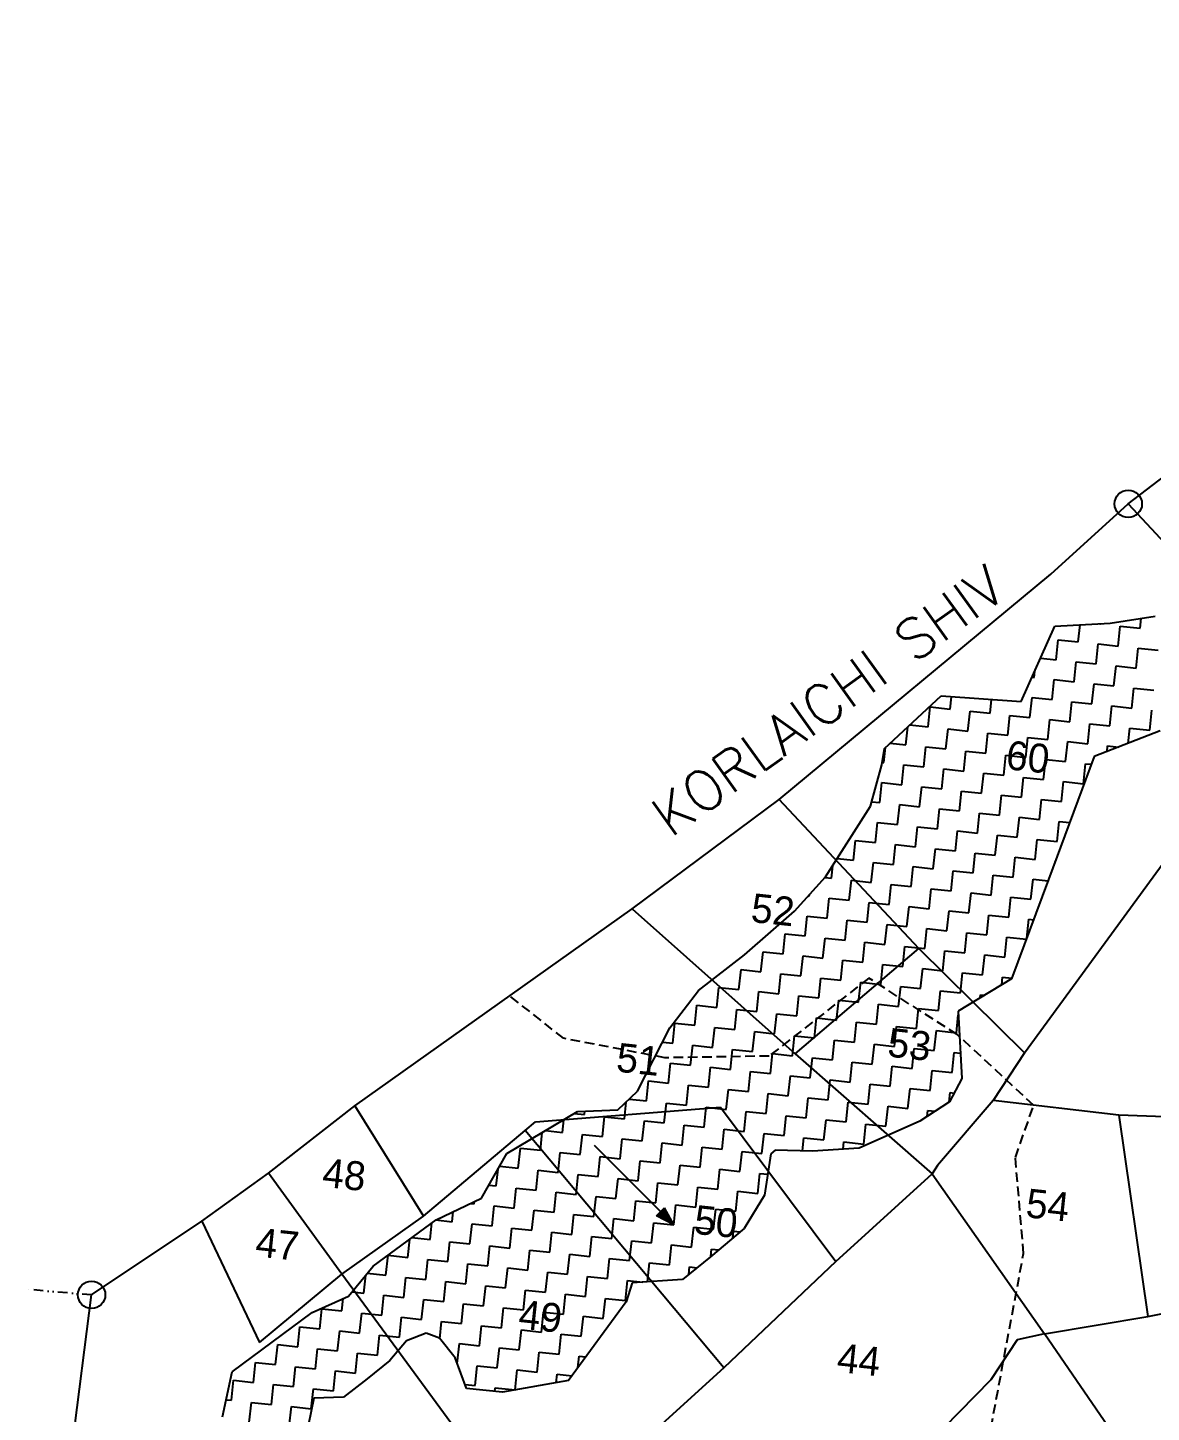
# Model space of a CAD drawing. Header units: metres. Extents: x 280481 to 282563, y 2046849 to 2049468.
# Drawn here: x 280884 to 281472, y 2048737 to 2049461 of the extents above; entities that cross this region are included whole.
import ezdxf
from ezdxf.enums import TextEntityAlignment as Align

# ---------------------------------------------------------------- set-up
doc = ezdxf.new("R2010")
doc.units = ezdxf.units.M
doc.linetypes.add('DASHED', pattern=[0.75, 0.5, -0.25])
doc.linetypes.add('DIVIDE', pattern=[1.25, 0.5, -0.25, 0, -0.25, 0, -0.25])
for name, color, linetype in [('LINE_FOOTPATH', 1, 'DASHED'), ('POLY_HATCH', 12, 'Continuous'), ('POLY_PARCEL', 6, 'Continuous'), ('TEXT_MAPOUT', 7, 'Continuous'), ('TEXT_PARCEL', 7, 'Continuous'), ('V_BOUND_LINE', 7, 'Continuous'), ('V_DIVIDE_LINE', 7, 'DIVIDE')]:
    doc.layers.add(name, color=color, linetype=linetype)
doc.styles.get("Standard").update_dxf_attribs({"font": 'simplex.shx'})
doc.styles.add('TEXT_MAP', font='')
doc.styles.get('TEXT_MAP').set_extended_font_data('Kruti Dev 050')

msp = doc.modelspace()

# ---------------------------------------------------------------- hatches: boundary and pattern name
h = msp.add_hatch(color=256)
h.paths.add_polyline_path([(281214.84, 2048842.33), (281212.73, 2048840.22), (281221.72, 2048835.43)])
h.paths.add_polyline_path([(281221.72, 2048835.43), (281216.95, 2048844.43), (281214.84, 2048842.33)])

# ---------------------------------------------------------------- linework, layer by layer
for p, q in [((281221.72, 2048835.43), (281180.26, 2048876.97)), ((281212.73, 2048840.22), (281216.95, 2048844.43)), ((281221.72, 2048835.43), (281212.73, 2048840.22)), ((281221.72, 2048835.43), (281216.95, 2048844.43))]:
    msp.add_line(p, q)
for centre in [(281459.49, 2049212.37), (280917.25, 2048798.85)]:
    msp.add_circle(centre, 7.15)
at = {"layer": 'LINE_FOOTPATH', "ltscale": 10}
for p, q in [((281323.8, 2048964.48), (281271.66, 2048923.72)), ((281370.06, 2048934.92), (281323.8, 2048964.48)), ((281164.1, 2048933.01), (281135.94, 2048955.19)), ((281409.97, 2048897.97), (281370.06, 2048934.92)), ((281217.04, 2048922.8), (281164.1, 2048933.01)), ((281271.66, 2048923.72), (281217.04, 2048922.8)), ((281400.43, 2048870.68), (281409.97, 2048897.97)), ((281404.7, 2048820.58), (281400.43, 2048870.68)), ((281384.93, 2048714.76), (281404.7, 2048820.58))]:
    msp.add_line(p, q, dxfattribs=at)
at = {"layer": 'POLY_HATCH'}
for p, q in [((281450.07, 2049149.95), (281473.6, 2049153.64)), ((281403.45, 2049109.09), (281421.1, 2049148.38)), ((281421.1, 2049148.38), (281450.07, 2049149.95)), ((281331.92, 2049084.51), (281361.58, 2049111.97)), ((281361.58, 2049111.97), (281403.45, 2049109.09)), ((281476.14, 2049093.66), (281441.59, 2049080.26)), ((281330.5, 2049075.92), (281331.92, 2049084.51)), ((281441.59, 2049080.26), (281417.83, 2049015.94)), ((281324.63, 2049054.44), (281330.5, 2049075.92)), ((281301.17, 2049017.33), (281324.63, 2049054.44)), ((281284.88, 2048999.51), (281301.17, 2049017.33)), ((281417.83, 2049015.94), (281398.45, 2048964.01)), ((281258.8, 2048976.56), (281284.88, 2048999.51)), ((281234.72, 2048958.02), (281258.8, 2048976.56)), ((281398.45, 2048964.01), (281370.43, 2048947.15)), ((281219.72, 2048938.45), (281234.72, 2048958.02)), ((281370.43, 2048947.15), (281372.37, 2048911.99)), ((281202.84, 2048905.28), (281219.72, 2048938.45)), ((281192.56, 2048895.57), (281202.84, 2048905.28)), ((281372.37, 2048911.99), (281365.95, 2048899.82)), ((281365.95, 2048899.82), (281350.47, 2048889.63)), ((281134.5, 2048872.76), (281171.38, 2048894.72)), ((281171.38, 2048894.72), (281192.56, 2048895.57)), ((281350.47, 2048889.63), (281318.63, 2048875.51)), ((281121.24, 2048849.48), (281134.5, 2048872.76)), ((281272.55, 2048872.66), (281269.22, 2048850.91)), ((281274.8, 2048874.48), (281272.55, 2048872.66)), ((281294.29, 2048873.96), (281274.8, 2048874.48)), ((281318.63, 2048875.51), (281294.29, 2048873.96)), ((281097.4, 2048838.12), (281121.24, 2048849.48)), ((281269.22, 2048850.91), (281258.64, 2048833.52)), ((281064.49, 2048813.83), (281097.4, 2048838.12)), ((281258.64, 2048833.52), (281240.96, 2048818.75)), ((281240.96, 2048818.75), (281226.34, 2048806.93)), ((281051.53, 2048798.24), (281064.49, 2048813.83)), ((281199.91, 2048805.09), (281196.81, 2048795.14)), ((281226.34, 2048806.93), (281199.91, 2048805.09)), ((281032.59, 2048789.72), (281051.53, 2048798.24)), ((280990.73, 2048758.67), (281032.59, 2048789.72)), ((281196.81, 2048795.14), (281166.75, 2048754.1)), ((281082.02, 2048774.87), (281073.2, 2048764.49)), ((281092.22, 2048778.93), (281082.02, 2048774.87)), ((281099.13, 2048776.15), (281092.22, 2048778.93)), ((281107.32, 2048766.03), (281099.13, 2048776.15)), ((281073.2, 2048764.49), (281061.39, 2048754.94)), ((281113.34, 2048749.97), (281107.32, 2048766.03)), ((280985.67, 2048735.04), (280990.73, 2048758.67)), ((281061.39, 2048754.94), (281049.07, 2048745.44)), ((281166.75, 2048754.1), (281132.16, 2048747.98)), ((281132.16, 2048747.98), (281113.34, 2048749.97)), ((281033.41, 2048744.83), (281029.12, 2048723.69)), ((281049.07, 2048745.44), (281033.41, 2048744.83))]:
    msp.add_line(p, q, dxfattribs=at)
at = {"layer": 'POLY_HATCH', "linetype": 'Continuous'}
for p, q in [((281465.74, 2049147.41), (281466.28, 2049152.49)), ((281433.33, 2049140.28), (281434.26, 2049149.1)), ((281444.52, 2049149.65), (281444.86, 2049149.61)), ((281444.86, 2049149.61), (281444.87, 2049149.67)), ((281454.2, 2049138.07), (281455.3, 2049148.51)), ((281455.3, 2049148.51), (281465.74, 2049147.41)), ((281421.79, 2049130.94), (281422.89, 2049141.38)), ((281422.89, 2049141.38), (281433.33, 2049140.28)), ((281442.66, 2049128.74), (281443.76, 2049139.18)), ((281443.76, 2049139.18), (281454.2, 2049138.07)), ((281463.54, 2049126.53), (281464.64, 2049136.97)), ((281464.64, 2049136.97), (281475.08, 2049135.87)), ((281413.65, 2049131.8), (281421.79, 2049130.94)), ((281431.12, 2049119.4), (281432.22, 2049129.84)), ((281432.22, 2049129.84), (281442.66, 2049128.74)), ((281410.25, 2049121.61), (281410.61, 2049125.02)), ((281452, 2049117.2), (281453.1, 2049127.64)), ((281453.1, 2049127.64), (281463.54, 2049126.53)), ((281409.13, 2049121.72), (281410.25, 2049121.61)), ((281419.58, 2049110.07), (281420.68, 2049120.5)), ((281420.68, 2049120.5), (281431.12, 2049119.4)), ((281440.46, 2049107.86), (281441.56, 2049118.3)), ((281441.56, 2049118.3), (281452, 2049117.2)), ((281461.33, 2049105.66), (281462.44, 2049116.1)), ((281462.44, 2049116.1), (281472.87, 2049114.99)), ((281366.29, 2049105.14), (281366.97, 2049111.59)), ((281387.17, 2049102.93), (281387.93, 2049110.15)), ((281408.04, 2049100.73), (281409.14, 2049111.17)), ((281409.14, 2049111.17), (281419.58, 2049110.07)), ((281428.92, 2049098.53), (281430.02, 2049108.96)), ((281430.02, 2049108.96), (281440.46, 2049107.86)), ((281354.75, 2049095.8), (281355.85, 2049106.24)), ((281355.85, 2049106.24), (281366.29, 2049105.14)), ((281375.63, 2049093.6), (281376.73, 2049104.04)), ((281376.73, 2049104.04), (281387.17, 2049102.93)), ((281396.5, 2049091.39), (281397.6, 2049101.83)), ((281397.6, 2049101.83), (281408.04, 2049100.73)), ((281449.79, 2049096.32), (281450.9, 2049106.76)), ((281450.9, 2049106.76), (281461.33, 2049105.66)), ((281470.67, 2049094.12), (281471.77, 2049104.56)), ((281343.21, 2049086.47), (281344.21, 2049095.88)), ((281345.2, 2049096.81), (281354.75, 2049095.8)), ((281364.09, 2049084.26), (281365.19, 2049094.7)), ((281365.19, 2049094.7), (281375.63, 2049093.6)), ((281417.38, 2049089.19), (281418.48, 2049099.63)), ((281418.48, 2049099.63), (281428.92, 2049098.53)), ((281438.25, 2049086.99), (281439.36, 2049097.42)), ((281439.36, 2049097.42), (281449.79, 2049096.32)), ((281459.38, 2049087.16), (281460.23, 2049095.22)), ((281460.23, 2049095.22), (281470.67, 2049094.12)), ((281334.97, 2049087.34), (281343.21, 2049086.47)), ((281384.96, 2049082.06), (281386.06, 2049092.5)), ((281386.06, 2049092.5), (281396.5, 2049091.39)), ((281405.84, 2049079.85), (281406.94, 2049090.29)), ((281406.94, 2049090.29), (281417.38, 2049089.19)), ((281426.71, 2049077.65), (281427.82, 2049088.09)), ((281427.82, 2049088.09), (281438.25, 2049086.99)), ((281331.67, 2049077.13), (281332.51, 2049085.06)), ((281352.55, 2049074.93), (281353.65, 2049085.36)), ((281353.65, 2049085.36), (281364.09, 2049084.26)), ((281373.42, 2049072.72), (281374.52, 2049083.16)), ((281374.52, 2049083.16), (281384.96, 2049082.06)), ((281394.3, 2049070.52), (281395.4, 2049080.96)), ((281395.4, 2049080.96), (281405.84, 2049079.85)), ((281415.17, 2049068.31), (281416.28, 2049078.75)), ((281416.28, 2049078.75), (281426.71, 2049077.65)), ((281448.38, 2049082.9), (281448.69, 2049085.88)), ((281448.69, 2049085.88), (281454.5, 2049085.27)), ((281330.72, 2049077.23), (281331.67, 2049077.13)), ((281341.01, 2049065.59), (281342.11, 2049076.03)), ((281342.11, 2049076.03), (281352.55, 2049074.93)), ((281361.88, 2049063.39), (281362.98, 2049073.82)), ((281362.98, 2049073.82), (281373.42, 2049072.72)), ((281382.76, 2049061.18), (281383.86, 2049071.62)), ((281383.86, 2049071.62), (281394.3, 2049070.52)), ((281436.05, 2049066.11), (281437.15, 2049076.55)), ((281437.15, 2049076.55), (281440.1, 2049076.24)), ((281329.47, 2049056.25), (281330.57, 2049066.69)), ((281330.57, 2049066.69), (281341.01, 2049065.59)), ((281350.34, 2049054.05), (281351.44, 2049064.49)), ((281351.44, 2049064.49), (281361.88, 2049063.39)), ((281403.63, 2049058.98), (281404.74, 2049069.42)), ((281404.74, 2049069.42), (281415.17, 2049068.31)), ((281424.51, 2049056.77), (281425.61, 2049067.21)), ((281425.61, 2049067.21), (281436.05, 2049066.11)), ((281371.22, 2049051.85), (281372.32, 2049062.28)), ((281372.32, 2049062.28), (281382.76, 2049061.18)), ((281392.09, 2049049.64), (281393.2, 2049060.08)), ((281393.2, 2049060.08), (281403.63, 2049058.98)), ((281412.97, 2049047.44), (281414.07, 2049057.88)), ((281414.07, 2049057.88), (281424.51, 2049056.77)), ((281325.25, 2049056.7), (281329.47, 2049056.25)), ((281338.8, 2049044.71), (281339.91, 2049055.15)), ((281339.91, 2049055.15), (281350.34, 2049054.05)), ((281359.68, 2049042.51), (281360.78, 2049052.95)), ((281360.78, 2049052.95), (281371.22, 2049051.85)), ((281380.55, 2049040.31), (281381.66, 2049050.74)), ((281381.66, 2049050.74), (281392.09, 2049049.64)), ((281327.26, 2049035.38), (281328.37, 2049045.82)), ((281328.37, 2049045.82), (281338.8, 2049044.71)), ((281348.14, 2049033.17), (281349.24, 2049043.61)), ((281349.24, 2049043.61), (281359.68, 2049042.51)), ((281401.43, 2049038.1), (281402.53, 2049048.54)), ((281402.53, 2049048.54), (281412.97, 2049047.44)), ((281422.31, 2049035.9), (281423.41, 2049046.34)), ((281423.41, 2049046.34), (281428.84, 2049045.76)), ((281315.72, 2049026.04), (281316.83, 2049036.48)), ((281316.83, 2049036.48), (281327.26, 2049035.38)), ((281369.02, 2049030.97), (281370.12, 2049041.41)), ((281370.12, 2049041.41), (281380.55, 2049040.31)), ((281389.89, 2049028.77), (281390.99, 2049039.2)), ((281390.99, 2049039.2), (281401.43, 2049038.1)), ((281410.77, 2049026.56), (281411.87, 2049037)), ((281411.87, 2049037), (281422.31, 2049035.9)), ((281336.6, 2049023.84), (281337.7, 2049034.28)), ((281337.7, 2049034.28), (281348.14, 2049033.17)), ((281357.48, 2049021.63), (281358.58, 2049032.07)), ((281358.58, 2049032.07), (281369.02, 2049030.97)), ((281378.35, 2049019.43), (281379.45, 2049029.87)), ((281379.45, 2049029.87), (281389.89, 2049028.77)), ((281304.18, 2049016.71), (281304.87, 2049023.18)), ((281307.24, 2049026.94), (281315.72, 2049026.04)), ((281325.06, 2049014.5), (281326.16, 2049024.94)), ((281326.16, 2049024.94), (281336.6, 2049023.84)), ((281345.94, 2049012.3), (281347.04, 2049022.74)), ((281347.04, 2049022.74), (281357.48, 2049021.63)), ((281399.23, 2049017.23), (281400.33, 2049027.66)), ((281400.33, 2049027.66), (281410.77, 2049026.56)), ((281421.15, 2049024.94), (281421.2, 2049025.46)), ((281421.2, 2049025.46), (281421.34, 2049025.45)), ((281300.91, 2049017.05), (281304.18, 2049016.71)), ((281313.52, 2049005.17), (281314.62, 2049015.6)), ((281314.62, 2049015.6), (281325.06, 2049014.5)), ((281366.81, 2049010.09), (281367.91, 2049020.53)), ((281367.91, 2049020.53), (281378.35, 2049019.43)), ((281387.69, 2049007.89), (281388.79, 2049018.33)), ((281388.79, 2049018.33), (281399.23, 2049017.23)), ((281408.56, 2049005.69), (281409.66, 2049016.12)), ((281409.66, 2049016.12), (281417.58, 2049015.29)), ((281292.12, 2049007.43), (281292.64, 2049007.37)), ((281292.64, 2049007.37), (281292.72, 2049008.09)), ((281334.4, 2049002.96), (281335.5, 2049013.4)), ((281335.5, 2049013.4), (281345.94, 2049012.3)), ((281355.27, 2049000.76), (281356.37, 2049011.2)), ((281356.37, 2049011.2), (281366.81, 2049010.09)), ((281376.15, 2048998.55), (281377.25, 2049008.99)), ((281377.25, 2049008.99), (281387.69, 2049007.89)), ((281397.02, 2048996.35), (281398.13, 2049006.79)), ((281398.13, 2049006.79), (281408.56, 2049005.69)), ((281301.98, 2048995.83), (281303.08, 2049006.27)), ((281303.08, 2049006.27), (281313.52, 2049005.17)), ((281322.86, 2048993.63), (281323.96, 2049004.06)), ((281323.96, 2049004.06), (281334.4, 2049002.96)), ((281343.73, 2048991.42), (281344.83, 2049001.86)), ((281344.83, 2049001.86), (281355.27, 2049000.76)), ((281364.61, 2048989.22), (281365.71, 2048999.66)), ((281365.71, 2048999.66), (281376.15, 2048998.55)), ((281290.44, 2048986.49), (281291.54, 2048996.93)), ((281291.54, 2048996.93), (281301.98, 2048995.83)), ((281311.32, 2048984.29), (281312.42, 2048994.73)), ((281312.42, 2048994.73), (281322.86, 2048993.63)), ((281332.19, 2048982.09), (281333.29, 2048992.52)), ((281333.29, 2048992.52), (281343.73, 2048991.42)), ((281385.48, 2048987.01), (281386.59, 2048997.45)), ((281386.59, 2048997.45), (281397.02, 2048996.35)), ((281406.42, 2048985.35), (281407.46, 2048995.25)), ((281407.46, 2048995.25), (281410.01, 2048994.98)), ((281278.9, 2048977.16), (281280, 2048987.6)), ((281280, 2048987.6), (281290.44, 2048986.49)), ((281299.78, 2048974.95), (281300.88, 2048985.39)), ((281300.88, 2048985.39), (281311.32, 2048984.29)), ((281353.07, 2048979.88), (281354.17, 2048990.32)), ((281354.17, 2048990.32), (281364.61, 2048989.22)), ((281373.94, 2048977.68), (281375.05, 2048988.12)), ((281375.05, 2048988.12), (281385.48, 2048987.01)), ((281394.82, 2048975.48), (281395.92, 2048985.91)), ((281395.92, 2048985.91), (281406.22, 2048984.83)), ((281267.36, 2048967.82), (281268.46, 2048978.26)), ((281268.46, 2048978.26), (281278.9, 2048977.16)), ((281320.65, 2048972.75), (281321.75, 2048983.19)), ((281321.75, 2048983.19), (281332.19, 2048982.09)), ((281341.53, 2048970.55), (281342.63, 2048980.98)), ((281342.63, 2048980.98), (281353.07, 2048979.88)), ((281362.4, 2048968.34), (281363.51, 2048978.78)), ((281363.51, 2048978.78), (281373.94, 2048977.68)), ((281288.24, 2048965.62), (281289.34, 2048976.06)), ((281289.34, 2048976.06), (281299.78, 2048974.95)), ((281309.11, 2048963.41), (281310.21, 2048973.85)), ((281310.21, 2048973.85), (281320.65, 2048972.75)), ((281329.99, 2048961.21), (281331.09, 2048971.65)), ((281331.09, 2048971.65), (281341.53, 2048970.55)), ((281383.28, 2048966.14), (281384.38, 2048976.58)), ((281384.38, 2048976.58), (281394.82, 2048975.48)), ((281255.82, 2048958.49), (281256.92, 2048968.92)), ((281256.92, 2048968.92), (281267.36, 2048967.82)), ((281276.7, 2048956.28), (281277.8, 2048966.72)), ((281277.8, 2048966.72), (281288.24, 2048965.62)), ((281297.57, 2048954.08), (281298.67, 2048964.52)), ((281298.67, 2048964.52), (281309.11, 2048963.41)), ((281350.86, 2048959.01), (281351.97, 2048969.44)), ((281351.97, 2048969.44), (281362.4, 2048968.34)), ((281371.74, 2048956.8), (281372.84, 2048967.24)), ((281372.84, 2048967.24), (281383.28, 2048966.14)), ((281393.28, 2048960.9), (281393.72, 2048965.04)), ((281393.72, 2048965.04), (281398.64, 2048964.52)), ((281244.28, 2048949.15), (281245.38, 2048959.59)), ((281245.38, 2048959.59), (281255.82, 2048958.49)), ((281265.16, 2048946.95), (281266.26, 2048957.38)), ((281266.26, 2048957.38), (281276.7, 2048956.28)), ((281318.45, 2048951.87), (281319.55, 2048962.31)), ((281319.55, 2048962.31), (281329.99, 2048961.21)), ((281339.32, 2048949.67), (281340.43, 2048960.11)), ((281340.43, 2048960.11), (281350.86, 2048959.01)), ((281360.2, 2048947.47), (281361.3, 2048957.9)), ((281361.3, 2048957.9), (281371.74, 2048956.8)), ((281382.01, 2048954.12), (281382.18, 2048955.7)), ((281382.18, 2048955.7), (281384.27, 2048955.48)), ((281232.74, 2048939.81), (281233.84, 2048950.25)), ((281233.84, 2048950.25), (281244.28, 2048949.15)), ((281286.03, 2048944.74), (281287.14, 2048955.18)), ((281287.14, 2048955.18), (281297.57, 2048954.08)), ((281306.91, 2048942.54), (281308.01, 2048952.98)), ((281308.01, 2048952.98), (281318.45, 2048951.87)), ((281327.78, 2048940.33), (281328.89, 2048950.77)), ((281328.89, 2048950.77), (281339.32, 2048949.67)), ((281348.66, 2048938.13), (281349.76, 2048948.57)), ((281349.76, 2048948.57), (281360.2, 2048947.47)), ((281253.62, 2048937.61), (281254.72, 2048948.05)), ((281254.72, 2048948.05), (281265.16, 2048946.95)), ((281274.49, 2048935.41), (281275.6, 2048945.84)), ((281275.6, 2048945.84), (281286.03, 2048944.74)), ((281295.37, 2048933.2), (281296.47, 2048943.64)), ((281296.47, 2048943.64), (281306.91, 2048942.54)), ((281316.25, 2048931), (281317.35, 2048941.44)), ((281317.35, 2048941.44), (281327.78, 2048940.33)), ((281369.54, 2048935.93), (281370.53, 2048945.33)), ((281221.2, 2048930.48), (281222.3, 2048940.92)), ((281222.3, 2048940.92), (281232.74, 2048939.81)), ((281242.08, 2048928.27), (281243.18, 2048938.71)), ((281243.18, 2048938.71), (281253.62, 2048937.61)), ((281262.95, 2048926.07), (281264.06, 2048936.51)), ((281264.06, 2048936.51), (281274.49, 2048935.41)), ((281283.83, 2048923.87), (281284.93, 2048934.3)), ((281284.93, 2048934.3), (281295.37, 2048933.2)), ((281337.12, 2048928.79), (281338.22, 2048939.23)), ((281338.22, 2048939.23), (281348.66, 2048938.13)), ((281358, 2048926.59), (281359.1, 2048937.03)), ((281359.1, 2048937.03), (281369.54, 2048935.93)), ((281215.94, 2048931.03), (281221.2, 2048930.48)), ((281230.54, 2048918.94), (281231.64, 2048929.38)), ((281231.64, 2048929.38), (281242.08, 2048928.27)), ((281251.41, 2048916.73), (281252.52, 2048927.17)), ((281252.52, 2048927.17), (281262.95, 2048926.07)), ((281304.71, 2048921.66), (281305.81, 2048932.1)), ((281305.81, 2048932.1), (281316.25, 2048931)), ((281325.58, 2048919.46), (281326.68, 2048929.9)), ((281326.68, 2048929.9), (281337.12, 2048928.79)), ((281346.46, 2048917.26), (281347.56, 2048927.69)), ((281347.56, 2048927.69), (281358, 2048926.59)), ((281219, 2048909.6), (281220.1, 2048920.04)), ((281220.1, 2048920.04), (281230.54, 2048918.94)), ((281272.29, 2048914.53), (281273.39, 2048924.97)), ((281273.39, 2048924.97), (281283.83, 2048923.87)), ((281293.17, 2048912.33), (281294.27, 2048922.76)), ((281294.27, 2048922.76), (281304.71, 2048921.66)), ((281314.04, 2048910.12), (281315.14, 2048920.56)), ((281315.14, 2048920.56), (281325.58, 2048919.46)), ((281367.33, 2048915.05), (281368.43, 2048925.49)), ((281368.43, 2048925.49), (281371.65, 2048925.15)), ((281239.87, 2048907.4), (281240.98, 2048917.84)), ((281240.98, 2048917.84), (281251.41, 2048916.73)), ((281260.75, 2048905.19), (281261.85, 2048915.63)), ((281261.85, 2048915.63), (281272.29, 2048914.53)), ((281281.63, 2048902.99), (281282.73, 2048913.43)), ((281282.73, 2048913.43), (281293.17, 2048912.33)), ((281334.92, 2048907.92), (281336.02, 2048918.36)), ((281336.02, 2048918.36), (281346.46, 2048917.26)), ((281355.79, 2048905.72), (281356.89, 2048916.15)), ((281356.89, 2048916.15), (281367.33, 2048915.05)), ((281207.46, 2048900.27), (281208.56, 2048910.7)), ((281208.56, 2048910.7), (281219, 2048909.6)), ((281228.33, 2048898.06), (281229.44, 2048908.5)), ((281229.44, 2048908.5), (281239.87, 2048907.4)), ((281249.21, 2048895.86), (281250.31, 2048906.3)), ((281250.31, 2048906.3), (281260.75, 2048905.19)), ((281302.5, 2048900.79), (281303.6, 2048911.22)), ((281303.6, 2048911.22), (281314.04, 2048910.12)), ((281323.38, 2048898.58), (281324.48, 2048909.02)), ((281324.48, 2048909.02), (281334.92, 2048907.92)), ((281344.25, 2048896.38), (281345.36, 2048906.82)), ((281345.36, 2048906.82), (281355.79, 2048905.72)), ((281195.92, 2048890.93), (281196.83, 2048899.61)), ((281198.53, 2048901.21), (281207.46, 2048900.27)), ((281216.79, 2048888.73), (281217.9, 2048899.16)), ((281217.9, 2048899.16), (281228.33, 2048898.06)), ((281270.09, 2048893.65), (281271.19, 2048904.09)), ((281271.19, 2048904.09), (281281.63, 2048902.99)), ((281290.96, 2048891.45), (281292.06, 2048901.89)), ((281292.06, 2048901.89), (281302.5, 2048900.79)), ((281311.84, 2048889.25), (281312.94, 2048899.68)), ((281312.94, 2048899.68), (281323.38, 2048898.58)), ((281365.71, 2048899.66), (281366.23, 2048904.61)), ((281366.23, 2048904.61), (281368.36, 2048904.39)), ((281169.67, 2048893.7), (281175.04, 2048893.13)), ((281175.04, 2048893.13), (281175.23, 2048894.87)), ((281184.38, 2048881.59), (281185.48, 2048892.03)), ((281185.48, 2048892.03), (281195.92, 2048890.93)), ((281237.67, 2048886.52), (281238.77, 2048896.96)), ((281238.77, 2048896.96), (281249.21, 2048895.86)), ((281258.55, 2048884.32), (281259.65, 2048894.76)), ((281259.65, 2048894.76), (281270.09, 2048893.65)), ((281279.42, 2048882.11), (281280.52, 2048892.55)), ((281280.52, 2048892.55), (281290.96, 2048891.45)), ((281332.71, 2048887.04), (281333.82, 2048897.48)), ((281333.82, 2048897.48), (281344.25, 2048896.38)), ((281354.37, 2048892.19), (281354.69, 2048895.28)), ((281354.69, 2048895.28), (281358.45, 2048894.88)), ((281151.96, 2048874.46), (281152.94, 2048883.74)), ((281154.61, 2048884.74), (281163.5, 2048883.8)), ((281163.5, 2048883.8), (281164.21, 2048890.45)), ((281205.26, 2048879.39), (281206.36, 2048889.83)), ((281206.36, 2048889.83), (281216.79, 2048888.73)), ((281226.13, 2048877.19), (281227.23, 2048887.62)), ((281227.23, 2048887.62), (281237.67, 2048886.52)), ((281247.01, 2048874.98), (281248.11, 2048885.42)), ((281248.11, 2048885.42), (281258.55, 2048884.32)), ((281300.3, 2048879.91), (281301.4, 2048890.35)), ((281301.4, 2048890.35), (281311.84, 2048889.25)), ((281321.17, 2048877.71), (281322.28, 2048888.15)), ((281322.28, 2048888.15), (281332.71, 2048887.04)), ((281172.84, 2048872.26), (281173.94, 2048882.7)), ((281173.94, 2048882.7), (281184.38, 2048881.59)), ((281193.72, 2048870.05), (281194.82, 2048880.49)), ((281194.82, 2048880.49), (281205.26, 2048879.39)), ((281214.59, 2048867.85), (281215.69, 2048878.29)), ((281215.69, 2048878.29), (281226.13, 2048877.19)), ((281235.47, 2048865.65), (281236.57, 2048876.08)), ((281236.57, 2048876.08), (281247.01, 2048874.98)), ((281267.88, 2048872.78), (281268.98, 2048883.22)), ((281268.98, 2048883.22), (281279.42, 2048882.11)), ((281289.13, 2048874.1), (281289.86, 2048881.01)), ((281289.86, 2048881.01), (281300.3, 2048879.91)), ((281310.33, 2048874.98), (281310.74, 2048878.81)), ((281310.74, 2048878.81), (281321.17, 2048877.71)), ((281140.42, 2048865.13), (281141.53, 2048875.56)), ((281141.53, 2048875.56), (281151.96, 2048874.46)), ((281161.3, 2048862.92), (281162.4, 2048873.36)), ((281162.4, 2048873.36), (281172.84, 2048872.26)), ((281182.18, 2048860.72), (281183.28, 2048871.16)), ((281183.28, 2048871.16), (281193.72, 2048870.05)), ((281203.05, 2048858.51), (281204.15, 2048868.95)), ((281204.15, 2048868.95), (281214.59, 2048867.85)), ((281256.34, 2048863.44), (281257.44, 2048873.88)), ((281257.44, 2048873.88), (281267.88, 2048872.78)), ((281128.88, 2048855.79), (281129.81, 2048864.53)), ((281130.73, 2048866.15), (281140.42, 2048865.13)), ((281149.76, 2048853.59), (281150.86, 2048864.02)), ((281150.86, 2048864.02), (281161.3, 2048862.92)), ((281170.64, 2048851.38), (281171.74, 2048861.82)), ((281171.74, 2048861.82), (281182.18, 2048860.72)), ((281223.93, 2048856.31), (281225.03, 2048866.75)), ((281225.03, 2048866.75), (281235.47, 2048865.65)), ((281244.8, 2048854.11), (281245.9, 2048864.54)), ((281245.9, 2048864.54), (281256.34, 2048863.44)), ((281265.68, 2048851.9), (281266.78, 2048862.34)), ((281266.78, 2048862.34), (281270.9, 2048861.91)), ((281125.06, 2048856.19), (281128.88, 2048855.79)), ((281138.22, 2048844.25), (281139.32, 2048854.69)), ((281139.32, 2048854.69), (281149.76, 2048853.59)), ((281191.51, 2048849.18), (281192.61, 2048859.62)), ((281192.61, 2048859.62), (281203.05, 2048858.51)), ((281212.39, 2048846.97), (281213.49, 2048857.41)), ((281213.49, 2048857.41), (281223.93, 2048856.31)), ((281233.26, 2048844.77), (281234.37, 2048855.21)), ((281234.37, 2048855.21), (281244.8, 2048854.11)), ((281117.34, 2048846.45), (281117.48, 2048847.69)), ((281159.1, 2048842.05), (281160.2, 2048852.48)), ((281160.2, 2048852.48), (281170.64, 2048851.38)), ((281179.97, 2048839.84), (281181.07, 2048850.28)), ((281181.07, 2048850.28), (281191.51, 2048849.18)), ((281200.85, 2048837.64), (281201.95, 2048848.08)), ((281201.95, 2048848.08), (281212.39, 2048846.97)), ((281254.14, 2048842.57), (281255.24, 2048853)), ((281255.24, 2048853), (281265.68, 2048851.9)), ((281105.8, 2048837.12), (281106.36, 2048842.39)), ((281115.33, 2048846.67), (281117.34, 2048846.45)), ((281126.68, 2048834.91), (281127.78, 2048845.35)), ((281127.78, 2048845.35), (281138.22, 2048844.25)), ((281147.56, 2048832.71), (281148.66, 2048843.15)), ((281148.66, 2048843.15), (281159.1, 2048842.05)), ((281168.43, 2048830.51), (281169.53, 2048840.94)), ((281169.53, 2048840.94), (281179.97, 2048839.84)), ((281221.72, 2048835.43), (281222.83, 2048845.87)), ((281222.83, 2048845.87), (281233.26, 2048844.77)), ((281242.6, 2048833.23), (281243.7, 2048843.67)), ((281243.7, 2048843.67), (281254.14, 2048842.57)), ((281094.26, 2048827.78), (281095.18, 2048836.48)), ((281097.27, 2048838.02), (281105.8, 2048837.12)), ((281115.14, 2048825.58), (281116.24, 2048836.02)), ((281116.24, 2048836.02), (281126.68, 2048834.91)), ((281136.02, 2048823.37), (281137.12, 2048833.81)), ((281137.12, 2048833.81), (281147.56, 2048832.71)), ((281189.31, 2048828.3), (281190.41, 2048838.74)), ((281190.41, 2048838.74), (281200.85, 2048837.64)), ((281210.18, 2048826.1), (281211.29, 2048836.54)), ((281211.29, 2048836.54), (281221.72, 2048835.43)), ((281231.06, 2048823.89), (281232.16, 2048834.33)), ((281232.16, 2048834.33), (281242.6, 2048833.23)), ((281082.73, 2048818.44), (281083.74, 2048828.04)), ((281084.75, 2048828.78), (281094.26, 2048827.78)), ((281103.6, 2048816.24), (281104.7, 2048826.68)), ((281104.7, 2048826.68), (281115.14, 2048825.58)), ((281156.89, 2048821.17), (281157.99, 2048831.61)), ((281157.99, 2048831.61), (281168.43, 2048830.51)), ((281177.77, 2048818.97), (281178.87, 2048829.4)), ((281178.87, 2048829.4), (281189.31, 2048828.3)), ((281198.64, 2048816.76), (281199.75, 2048827.2)), ((281199.75, 2048827.2), (281210.18, 2048826.1)), ((281252.66, 2048828.52), (281253.04, 2048832.13)), ((281253.04, 2048832.13), (281256.54, 2048831.76)), ((281071.19, 2048809.11), (281072.29, 2048819.55)), ((281072.29, 2048819.55), (281082.73, 2048818.44)), ((281124.48, 2048814.04), (281125.58, 2048824.48)), ((281125.58, 2048824.48), (281136.02, 2048823.37)), ((281145.35, 2048811.83), (281146.45, 2048822.27)), ((281146.45, 2048822.27), (281156.89, 2048821.17)), ((281166.23, 2048809.63), (281167.33, 2048820.07)), ((281167.33, 2048820.07), (281177.77, 2048818.97)), ((281219.52, 2048814.56), (281220.62, 2048825)), ((281220.62, 2048825), (281231.06, 2048823.89)), ((281241.08, 2048818.85), (281241.5, 2048822.79)), ((281241.5, 2048822.79), (281245.32, 2048822.39)), ((281092.06, 2048806.91), (281093.16, 2048817.34)), ((281093.16, 2048817.34), (281103.6, 2048816.24)), ((281112.94, 2048804.7), (281114.04, 2048815.14)), ((281114.04, 2048815.14), (281124.48, 2048814.04)), ((281133.81, 2048802.5), (281134.91, 2048812.94)), ((281134.91, 2048812.94), (281145.35, 2048811.83)), ((281187.1, 2048807.43), (281188.21, 2048817.86)), ((281188.21, 2048817.86), (281198.64, 2048816.76)), ((281208.03, 2048805.66), (281209.08, 2048815.66)), ((281209.08, 2048815.66), (281219.52, 2048814.56)), ((281229.54, 2048809.52), (281229.96, 2048813.46)), ((281229.96, 2048813.46), (281233.9, 2048813.04)), ((281059.65, 2048799.77), (281060.64, 2048809.2)), ((281061.42, 2048810.14), (281071.19, 2048809.11)), ((281080.52, 2048797.57), (281081.62, 2048808.01)), ((281081.62, 2048808.01), (281092.06, 2048806.91)), ((281101.4, 2048795.37), (281102.5, 2048805.8)), ((281102.5, 2048805.8), (281112.94, 2048804.7)), ((281154.69, 2048800.29), (281155.79, 2048810.73)), ((281155.79, 2048810.73), (281166.23, 2048809.63)), ((281175.56, 2048798.09), (281176.67, 2048808.53)), ((281176.67, 2048808.53), (281187.1, 2048807.43)), ((281196.44, 2048795.89), (281197.54, 2048806.32)), ((281197.54, 2048806.32), (281205.52, 2048805.48)), ((281048.11, 2048790.44), (281048.8, 2048797.01)), ((281053.36, 2048800.44), (281059.65, 2048799.77)), ((281068.98, 2048788.23), (281070.08, 2048798.67)), ((281070.08, 2048798.67), (281080.52, 2048797.57)), ((281089.86, 2048786.03), (281090.96, 2048796.47)), ((281090.96, 2048796.47), (281101.4, 2048795.37)), ((281122.27, 2048793.16), (281123.37, 2048803.6)), ((281123.37, 2048803.6), (281133.81, 2048802.5)), ((281143.15, 2048790.96), (281144.25, 2048801.4)), ((281144.25, 2048801.4), (281154.69, 2048800.29)), ((281164.02, 2048788.75), (281165.13, 2048799.19)), ((281165.13, 2048799.19), (281175.56, 2048798.09)), ((281184.9, 2048786.55), (281186, 2048796.99)), ((281186, 2048796.99), (281196.44, 2048795.89)), ((281036.57, 2048781.1), (281037.67, 2048791.54)), ((281037.67, 2048791.54), (281048.11, 2048790.44)), ((281057.44, 2048778.9), (281058.54, 2048789.33)), ((281058.54, 2048789.33), (281068.98, 2048788.23)), ((281110.73, 2048783.83), (281111.84, 2048794.26)), ((281111.84, 2048794.26), (281122.27, 2048793.16)), ((281131.61, 2048781.62), (281132.71, 2048792.06)), ((281132.71, 2048792.06), (281143.15, 2048790.96)), ((281152.48, 2048779.42), (281153.59, 2048789.86)), ((281153.59, 2048789.86), (281164.02, 2048788.75)), ((281025.03, 2048771.76), (281026.13, 2048782.2)), ((281026.13, 2048782.2), (281036.57, 2048781.1)), ((281078.32, 2048776.69), (281079.42, 2048787.13)), ((281079.42, 2048787.13), (281089.86, 2048786.03)), ((281099.34, 2048775.88), (281100.3, 2048784.93)), ((281100.3, 2048784.93), (281110.73, 2048783.83)), ((281120.07, 2048772.29), (281121.17, 2048782.72)), ((281121.17, 2048782.72), (281131.61, 2048781.62)), ((281173.36, 2048777.21), (281174.46, 2048787.65)), ((281174.46, 2048787.65), (281184.9, 2048786.55)), ((281045.9, 2048769.56), (281047, 2048780)), ((281047, 2048780), (281057.44, 2048778.9)), ((281066.78, 2048767.36), (281067.88, 2048777.8)), ((281067.88, 2048777.8), (281078.32, 2048776.69)), ((281140.95, 2048770.08), (281142.05, 2048780.52)), ((281142.05, 2048780.52), (281152.48, 2048779.42)), ((281161.82, 2048767.88), (281162.92, 2048778.32)), ((281162.92, 2048778.32), (281173.36, 2048777.21)), ((281013.49, 2048762.43), (281014.59, 2048772.87)), ((281014.59, 2048772.87), (281025.03, 2048771.76)), ((281034.36, 2048760.22), (281035.46, 2048770.66)), ((281035.46, 2048770.66), (281045.9, 2048769.56)), ((281055.24, 2048758.02), (281056.34, 2048768.46)), ((281056.34, 2048768.46), (281066.78, 2048767.36)), ((281108.53, 2048762.95), (281109.63, 2048773.39)), ((281109.63, 2048773.39), (281120.07, 2048772.29)), ((281129.41, 2048760.75), (281130.51, 2048771.18)), ((281130.51, 2048771.18), (281140.95, 2048770.08)), ((281150.28, 2048758.54), (281151.38, 2048768.98)), ((281151.38, 2048768.98), (281161.82, 2048767.88)), ((281001.95, 2048753.09), (281003.05, 2048763.53)), ((281003.05, 2048763.53), (281013.49, 2048762.43)), ((281022.82, 2048750.89), (281023.92, 2048761.33)), ((281023.92, 2048761.33), (281034.36, 2048760.22)), ((281108.47, 2048762.96), (281108.53, 2048762.95)), ((281117.87, 2048751.41), (281118.97, 2048761.85)), ((281118.97, 2048761.85), (281129.41, 2048760.75)), ((281171.62, 2048760.75), (281172.26, 2048766.78)), ((281172.26, 2048766.78), (281175.77, 2048766.41)), ((280990.41, 2048743.76), (280991.51, 2048754.19)), ((280991.51, 2048754.19), (281001.95, 2048753.09)), ((281043.7, 2048748.69), (281044.8, 2048759.12)), ((281044.8, 2048759.12), (281055.24, 2048758.02)), ((281138.74, 2048749.21), (281139.84, 2048759.64)), ((281139.84, 2048759.64), (281150.28, 2048758.54)), ((281160.24, 2048752.95), (281160.72, 2048757.44)), ((281160.72, 2048757.44), (281168.59, 2048756.61)), ((281011.28, 2048741.55), (281012.38, 2048751.99)), ((281012.38, 2048751.99), (281022.82, 2048750.89)), ((281032.16, 2048739.35), (281033.26, 2048749.79)), ((281033.26, 2048749.79), (281043.7, 2048748.69)), ((281112.59, 2048751.97), (281117.87, 2048751.41)), ((281128.1, 2048748.41), (281128.3, 2048750.31)), ((281128.3, 2048750.31), (281138.74, 2048749.21)), ((280987.6, 2048744.05), (280990.41, 2048743.76)), ((280999.74, 2048732.22), (281000.85, 2048742.65)), ((281000.85, 2048742.65), (281011.28, 2048741.55)), ((281020.62, 2048730.01), (281021.72, 2048740.45)), ((281021.72, 2048740.45), (281032.16, 2048739.35))]:
    msp.add_line(p, q, dxfattribs=at)
at = {"layer": 'POLY_PARCEL'}
for p, q in [((281459.49, 2049212.37), (281546.58, 2049118.54)), ((281349.87, 2048979.92), (281276.82, 2049057.9)), ((281405.21, 2048925.38), (281482.43, 2049031.01)), ((281200.06, 2049000.76), (281285.28, 2048924.9)), ((281285.28, 2048924.9), (281349.87, 2048979.92)), ((281349.87, 2048979.92), (281405.21, 2048925.38)), ((281285.28, 2048924.9), (281356.89, 2048862.08)), ((281405.21, 2048925.38), (281388.78, 2048900.46)), ((281388.78, 2048900.46), (281359.67, 2048866.43)), ((281454.48, 2048892.75), (281388.78, 2048900.46)), ((281055.01, 2048897.68), (281090.82, 2048839.93)), ((281149.41, 2048889.4), (281246.11, 2048896.97)), ((281246.11, 2048896.97), (281306.44, 2048816.39)), ((281454.48, 2048892.75), (281469.67, 2048787.57)), ((281497.63, 2048891.28), (281454.48, 2048892.75)), ((281090.82, 2048839.93), (281143.98, 2048884.82)), ((281143.98, 2048884.82), (281149.41, 2048889.4)), ((281247.97, 2048760.73), (281143.98, 2048884.82)), ((281048.18, 2048809.65), (281009.74, 2048862.42)), ((281306.44, 2048816.39), (281356.89, 2048862.08)), ((281359.67, 2048866.43), (281356.89, 2048862.08)), ((281356.89, 2048862.08), (281415.6, 2048778.47)), ((281048.18, 2048809.65), (281090.82, 2048839.93)), ((280974.96, 2048837.43), (281004.98, 2048774.02)), ((281306.44, 2048816.39), (281247.97, 2048760.73)), ((281004.98, 2048774.02), (281048.18, 2048809.65)), ((281109.03, 2048726.7), (281048.18, 2048809.65)), ((281469.67, 2048787.57), (281540.77, 2048801.71)), ((281415.6, 2048778.47), (281469.67, 2048787.57)), ((281401.35, 2048775.34), (281387.54, 2048754.38)), ((281415.6, 2048778.47), (281401.35, 2048775.34)), ((281463.21, 2048709.29), (281415.6, 2048778.47)), ((281247.97, 2048760.73), (281153.01, 2048674.78)), ((281387.54, 2048754.38), (281285.82, 2048650.71))]:
    msp.add_line(p, q, dxfattribs=at)
at = {"layer": 'V_BOUND_LINE'}
for p, q in [((281459.49, 2049212.37), (281783.68, 2049461.34)), ((281419.01, 2049175.62), (281459.49, 2049212.37)), ((281276.82, 2049057.9), (281419.01, 2049175.62)), ((281200.06, 2049000.76), (281276.82, 2049057.9)), ((281055.01, 2048897.68), (281200.06, 2049000.76)), ((281009.74, 2048862.42), (281055.01, 2048897.68)), ((280974.96, 2048837.43), (281009.74, 2048862.42)), ((280917.25, 2048798.85), (280974.96, 2048837.43)), ((280901.38, 2048674.44), (280917.25, 2048798.85))]:
    msp.add_line(p, q, dxfattribs=at)
at = {"layer": 'V_DIVIDE_LINE', "ltscale": 10}
msp.add_line((280917.25, 2048798.85), (280883.81, 2048801.7), dxfattribs=at)

# ---------------------------------------------------------------- texts
at = {"layer": 'TEXT_MAPOUT'}
msp.add_text('KORLAICHI SHIV', height=20.9918, rotation=35.71414, dxfattribs=at).set_placement((281220.1, 2049037.4))
at = {"layer": 'TEXT_PARCEL', "style": 'TEXT_MAP'}
for s, p in [('60', (281406.18, 2049072.56)), ('52', (281272.81, 2048992.69)), ('53', (281344.23, 2048922.33)), ('51', (281202.39, 2048914.49)), ('48', (281048.61, 2048854.26)), ('54', (281416.59, 2048838.32)), ('50', (281243.05, 2048829.7)), ('47', (281013.64, 2048817.84)), ('49', (281151.23, 2048780.17)), ('44', (281317.79, 2048757.46))]:
    msp.add_text(s, height=15.114, rotation=353.97403, dxfattribs=at).set_placement(p, align=Align.CENTER)

doc.saveas('drawing.dxf')
